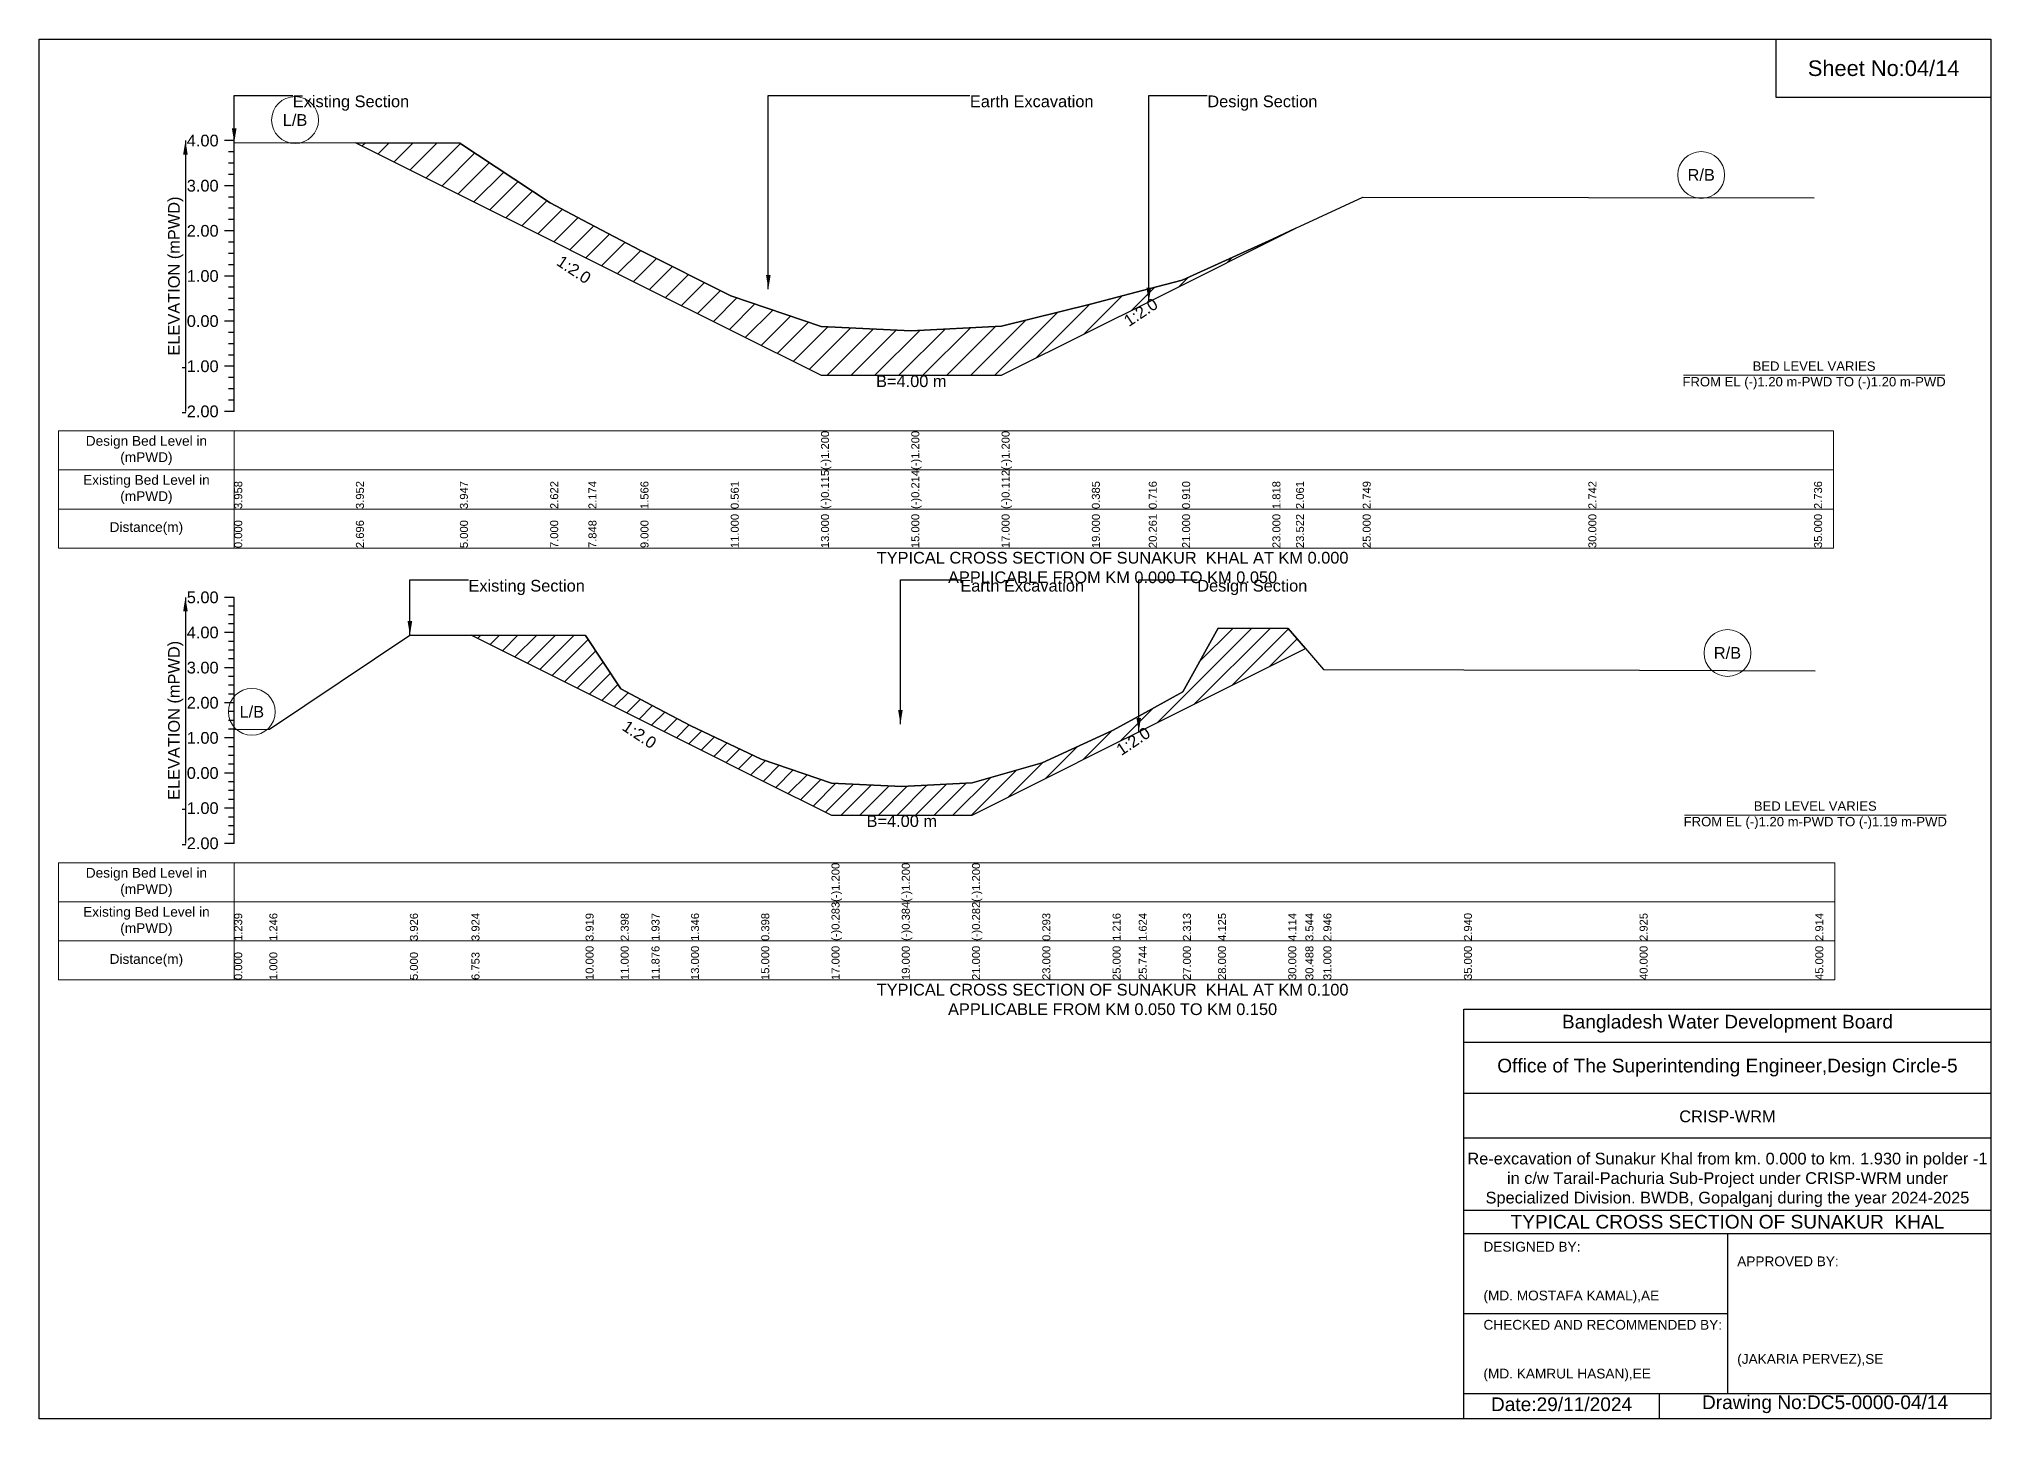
# Model space of a CAD drawing. Header units: inches. Extents: x 91000 to 238000, y -5656 to 143.
# Drawn here: x 130000 to 138000, y -5656 to 0 of the extents above; entities that cross this region are included whole.
import ezdxf

# ---------------------------------------------------------------- set-up
doc = ezdxf.new("R2010")
doc.units = ezdxf.units.IN
doc.header["$LTSCALE"] = 7
doc.header["$MEASUREMENT"] = 0
for name, color, linetype, lineweight in [('Cross section Data Border', 7, 'Continuous', 9), ('Cross Section Labels', 7, 'Continuous', 9), ('Existing_Bed_Level for Xsection', 7, 'Continuous', 25)]:
    doc.layers.add(name, color=color, linetype=linetype, lineweight=lineweight)
doc.styles.get("Standard").update_dxf_attribs({"font": 'arial.ttf'})
doc.dimstyles.get("Standard").update_dxf_attribs({"dimtxt": 0.18, "dimasz": 0.18, "dimexe": 0.18, "dimexo": 0.0625, "dimgap": 0.09, "dimtad": 0, "dimtih": 1, "dimtoh": 1, "dimdec": 4, "dimzin": 0, "dimdsep": 46, "dimtxsty": 'Standard', "dimcen": 0.09, "dimadec": 0, "dimazin": 0, "dimtfac": 1, "dimtdec": 4, "dimtofl": 0, "dimtmove": 0, "dimatfit": 3, "dimfxl": 1, "dimtolj": 1, "dimtzin": 0, "dimarcsym": 0})

msp = doc.modelspace()

# ---------------------------------------------------------------- hatches: boundary and pattern name
at = {"layer": 'Existing_Bed_Level for Xsection'}
h = msp.add_hatch(dxfattribs=at)
h.set_pattern_fill('ANSI31', color=256, scale=555, style=0)
h.paths.add_polyline_path([(131298.7, -425.3), (131725, -638.4), (132095, -823.4), (132251.9, -901.8), (132465, -1008.4), (132835, -1193.4), (133205, -1378.4), (133575, -1378.4), (133945, -1378.4), (134315, -1193.4), (134548.3, -1076.8), (134685, -1008.4), (135055, -823.4), (135151.5, -775.1), (135055, -820.1), (134685, -988.1), (134548.3, -1024), (134315, -1085.2), (133945, -1177.1), (133575, -1196), (133205, -1177.7), (132835, -1052.6), (132465, -866.7), (132251.9, -754.2), (132095, -671.3), (131725, -426.2)])
h = msp.add_hatch(dxfattribs=at)
h.set_pattern_fill('ANSI31', color=256, scale=432, style=0)
h.paths.add_polyline_path([(131772.4, -2443.7), (132240, -2677.5), (132384, -2749.5), (132510.2, -2812.6), (132672, -2893.5), (132960, -3037.5), (133248, -3181.5), (133536, -3181.5), (133824, -3181.5), (134112, -3037.5), (134400, -2893.5), (134507.1, -2839.9), (134688, -2749.5), (134832, -2677.5), (135120, -2533.5), (135190.3, -2498.4), (135120, -2416.3), (134832, -2414.7), (134688, -2675.6), (134507.1, -2774.8), (134400, -2833.6), (134112, -2966.5), (133824, -3049.3), (133536, -3064), (133248, -3049.5), (132960, -2951.4), (132672, -2814.9), (132510.2, -2729.8), (132384, -2663.4), (132240, -2444.4)])

# ---------------------------------------------------------------- linework, layer by layer
for points in [[(130000, 0), (138000, 0), (138000, -5656), (130000, -5656)], [(137120, 0), (138000, 0), (138000, -240), (137120, -240)]]:
    msp.add_lwpolyline(points, close=True)
for points in [[(135840, -5656), (135840, -3976), (138000, -3976)], [(135840, -4112), (138000, -4112)], [(135840, -4320), (138000, -4320)], [(135840, -4504), (138000, -4504)], [(135840, -4800), (138000, -4800)], [(135840, -4896), (138000, -4896)], [(136920, -4896), (136920, -5552)], [(135840, -5224), (136920, -5224)], [(135840, -5552), (138000, -5552)], [(136640, -5552), (136640, -5656)]]:
    msp.add_lwpolyline(points)
at = {"layer": 'Cross section Data Border'}
for points in [[(130080, -1606.4), (137355, -1606.4), (137355, -2086.4), (130080, -2086.4)], [(130080, -3376.7), (137360, -3376.7), (137360, -3856.7), (130080, -3856.7)]]:
    msp.add_lwpolyline(points, close=True, dxfattribs=at)
for points in [[(130800, -1606.4), (130800, -2086.4)], [(130080, -1766.4), (137355, -1766.4)], [(130080, -1926.4), (137355, -1926.4)], [(130800, -3376.7), (130800, -3856.7)], [(130080, -3536.7), (137360, -3536.7)], [(130080, -3696.7), (137360, -3696.7)]]:
    msp.add_lwpolyline(points, dxfattribs=at)
at = {"layer": 'Cross Section Labels'}
for points in [[(136739.2, -1378.4), (137810.8, -1378.4)], [(136744.2, -3181.5), (137815.8, -3181.5)]]:
    msp.add_lwpolyline(points, dxfattribs=at)
for centre in [(131049.4, -332.2), (136812.5, -557.2), (136920, -2516.3), (130872, -2757.8)]:
    msp.add_circle(centre, 96, dxfattribs=at)
at = {"layer": 'Existing_Bed_Level for Xsection'}
for points in [[(130800, -416.4), (130760, -416.4)], [(130800, -462.7), (130776, -462.7)], [(130800, -1526.4), (130800, -1341.4), (130800, -1156.4), (130800, -971.4), (130800, -786.4), (130800, -601.4), (130800, -416.4)], [(130800, -424.2), (131298.7, -425.3), (131725, -426.2), (132095, -671.3), (132251.9, -754.2), (132465, -866.7), (132835, -1052.6), (133205, -1177.7), (133205, -1177.7), (133575, -1196), (133575, -1196), (133945, -1177.1), (133945, -1177.1), (134315, -1085.2), (134548.3, -1024), (134685, -988.1), (135055, -820.1), (135151.5, -775.1), (135425, -647.8), (136350, -649.1), (137275, -650.2)], [(130800, -508.9), (130776, -508.9)], [(130800, -555.2), (130776, -555.2)], [(130800, -601.4), (130760, -601.4)], [(130800, -647.7), (130776, -647.7)], [(130800, -693.9), (130776, -693.9)], [(130800, -786.4), (130760, -786.4)], [(130800, -740.2), (130776, -740.2)], [(130800, -832.7), (130776, -832.7)], [(130800, -878.9), (130776, -878.9)], [(130800, -925.2), (130776, -925.2)], [(130800, -971.4), (130760, -971.4)], [(130800, -1017.7), (130776, -1017.7)], [(130800, -1063.9), (130776, -1063.9)], [(130800, -1110.2), (130776, -1110.2)], [(130800, -1156.4), (130760, -1156.4)], [(130800, -1202.7), (130776, -1202.7)], [(130800, -1248.9), (130776, -1248.9)], [(130800, -1341.4), (130760, -1341.4)], [(130800, -1295.2), (130776, -1295.2)], [(130800, -1387.7), (130776, -1387.7)], [(130800, -1433.9), (130776, -1433.9)], [(130800, -1480.2), (130776, -1480.2)], [(130800, -1526.4), (130760, -1526.4)], [(130800, -2288.7), (130760, -2288.7)], [(130800, -3296.7), (130800, -3152.7), (130800, -3008.7), (130800, -2864.7), (130800, -2720.7), (130800, -2576.7), (130800, -2432.7), (130800, -2288.7)], [(130800, -2324.7), (130776, -2324.7)], [(130800, -2360.7), (130776, -2360.7)], [(130800, -2396.7), (130776, -2396.7)], [(130800, -2432.7), (130760, -2432.7)], [(130800, -2468.7), (130776, -2468.7)], [(130800, -2830.3), (130944, -2829.3), (131520, -2443.4), (131772.4, -2443.7), (132240, -2444.4), (132384, -2663.4), (132510.2, -2729.8), (132672, -2814.9), (132960, -2951.4), (133248, -3049.5), (133248, -3049.5), (133536, -3064), (133536, -3064), (133824, -3049.3), (133824, -3049.3), (134112, -2966.5), (134400, -2833.6), (134507.1, -2774.8), (134688, -2675.6), (134832, -2414.7), (135120, -2416.3), (135190.3, -2498.4), (135264, -2584.5), (135840, -2585.3), (136560, -2587.5), (137280, -2589.1)], [(130800, -2504.7), (130776, -2504.7)], [(130800, -2540.7), (130776, -2540.7)], [(130800, -2576.7), (130760, -2576.7)], [(130800, -2612.7), (130776, -2612.7)], [(130800, -2648.7), (130776, -2648.7)], [(130800, -2684.7), (130776, -2684.7)], [(130800, -2720.7), (130760, -2720.7)], [(130800, -2756.7), (130776, -2756.7)], [(130800, -2792.7), (130776, -2792.7)], [(130800, -2864.7), (130760, -2864.7)], [(130800, -2828.7), (130776, -2828.7)], [(130800, -2900.7), (130776, -2900.7)], [(130800, -2936.7), (130776, -2936.7)], [(130800, -3008.7), (130760, -3008.7)], [(130800, -2972.7), (130776, -2972.7)], [(130800, -3044.7), (130776, -3044.7)], [(130800, -3080.7), (130776, -3080.7)], [(130800, -3116.7), (130776, -3116.7)], [(130800, -3152.7), (130760, -3152.7)], [(130800, -3188.7), (130776, -3188.7)], [(130800, -3224.7), (130776, -3224.7)], [(130800, -3260.7), (130776, -3260.7)], [(130800, -3296.7), (130760, -3296.7)]]:
    msp.add_lwpolyline(points, dxfattribs=at)
for points in [[(131298.7, -425.3), (131298.7, -425.3), (131725, -638.4), (132095, -823.4), (132251.9, -901.8), (132465, -1008.4), (132835, -1193.4), (133205, -1378.4), (133205, -1378.4), (133575, -1378.4), (133575, -1378.4), (133945, -1378.4), (133945, -1378.4), (134315, -1193.4), (134548.3, -1076.8), (134685, -1008.4), (135055, -823.4), (135151.5, -775.1), (135055, -820.1), (134685, -988.1), (134548.3, -1024), (134315, -1085.2), (133945, -1177.1), (133945, -1177.1), (133575, -1196), (133575, -1196), (133205, -1177.7), (133205, -1177.7), (132835, -1052.6), (132465, -866.7), (132251.9, -754.2), (132095, -671.3), (131725, -426.2), (131298.7, -425.3)], [(131772.4, -2443.7), (131772.4, -2443.7), (132240, -2677.5), (132384, -2749.5), (132510.2, -2812.6), (132672, -2893.5), (132960, -3037.5), (133248, -3181.5), (133248, -3181.5), (133536, -3181.5), (133536, -3181.5), (133824, -3181.5), (133824, -3181.5), (134112, -3037.5), (134400, -2893.5), (134507.1, -2839.9), (134688, -2749.5), (134832, -2677.5), (135120, -2533.5), (135190.3, -2498.4), (135120, -2416.3), (134832, -2414.7), (134688, -2675.6), (134507.1, -2774.8), (134400, -2833.6), (134112, -2966.5), (133824, -3049.3), (133824, -3049.3), (133536, -3064), (133536, -3064), (133248, -3049.5), (133248, -3049.5), (132960, -2951.4), (132672, -2814.9), (132510.2, -2729.8), (132384, -2663.4), (132240, -2444.4), (131772.4, -2443.7)]]:
    msp.add_lwpolyline(points, close=True, dxfattribs=at)

# ---------------------------------------------------------------- texts
at = {"attachment_point": 5}
for s, insert, char_height in [('Sheet No:04/14', (137560, -120), 64), ('Bangladesh Water Development Board', (136920, -4036), 56), ('Office of The Superintending Engineer,Design Circle-5', (136920, -4216), 56)]:
    msp.add_mtext(s, dxfattribs=dict(at, insert=insert, char_height=char_height))
for s, insert, char_height, width, attachment_point in [('CRISP-WRM', (136920, -4416), 48, 2240, 5), ('Re-excavation of Sunakur Khal from km. 0.000 to km. 1.930 in polder -1  in c/w Tarail-Pachuria Sub-Project under CRISP-WRM under Specialized Division. BWDB, Gopalganj during the year 2024-2025', (136920, -4676), 48, 2160, 5), ('TYPICAL CROSS SECTION OF SUNAKUR  KHAL', (136920, -4848), 56, 2240, 5), ('DESIGNED BY:^J^J^J(MD. MOSTAFA KAMAL),AE', (135920, -5056), 40, 1120, 4), ('APPROVED BY:^J^J^J^J^J^J(JAKARIA PERVEZ),SE', (136960, -5216), 40, 1120, 4), ('CHECKED AND RECOMMENDED BY:^J^J^J(MD. KAMRUL HASAN),EE', (135920, -5376), 40, 1120, 4), ('Date:29/11/2024', (136240, -5596), 56, 1120, 5), ('Drawing No:DC5-0000-04/14', (137320, -5596), 56, 1760, 5)]:
    msp.add_mtext(s, dxfattribs=dict(insert=insert, char_height=char_height, width=width, attachment_point=attachment_point))
at = {"layer": 'Cross section Data Border', "char_height": 40, "width": 640, "attachment_point": 5}
for s, insert in [('Design Bed Level in (mPWD)', (130440, -1686.4)), ('Existing Bed Level in (mPWD)', (130440, -1846.4)), ('Distance(m)', (130440, -2006.4)), ('Design Bed Level in (mPWD)', (130440, -3456.7)), ('Existing Bed Level in (mPWD)', (130440, -3616.7)), ('Distance(m)', (130440, -3776.7))]:
    msp.add_mtext(s, dxfattribs=dict(at, insert=insert))
at = {"layer": 'Cross Section Labels'}
for s, insert, char_height, attachment_point in [('Existing Section', (131040, -231.4), 48, 1), ('Earth Excavation', (133815, -231.4), 48, 1), ('Design Section', (134788.3, -231.4), 48, 1), ('L/B', (131049.4, -332.2), 48, 5), ('R/B', (136812.5, -557.2), 48, 5), ('BED LEVEL VARIES ^JFROM EL (-)1.20 m-PWD TO (-)1.20 m-PWD', (137275, -1378.4), 38.4, 5), ('B=4.00 m', (133575, -1378.4), 48, 2), ('TYPICAL CROSS SECTION OF SUNAKUR  KHAL AT KM 0.000^JAPPLICABLE FROM KM 0.000 TO KM 0.050', (134400, -2166.4), 48, 5), ('Existing Section', (131760, -2216.7), 48, 1), ('Earth Excavation', (133776, -2216.7), 48, 1), ('Design Section', (134747.1, -2216.7), 48, 1), ('R/B', (136920, -2516.3), 48, 5), ('L/B', (130872, -2757.8), 48, 5), ('B=4.00 m', (133536, -3181.5), 48, 2), ('BED LEVEL VARIES ^JFROM EL (-)1.20 m-PWD TO (-)1.19 m-PWD', (137280, -3181.5), 38.4, 5), ('TYPICAL CROSS SECTION OF SUNAKUR  KHAL AT KM 0.100^JAPPLICABLE FROM KM 0.050 TO KM 0.150', (134400, -3936.7), 48, 5)]:
    msp.add_mtext(s, dxfattribs=dict(at, insert=insert, char_height=char_height, attachment_point=attachment_point))
at = {"layer": 'Cross Section Labels', "char_height": 48, "attachment_point": 2}
for insert, rotation in [((132205.6, -925), 326.30993), ((134502, -1099.9), 33.69007), ((132474.2, -2830.6), 326.30993), ((134471.1, -2857.9), 33.69007)]:
    msp.add_mtext('1:2.0', dxfattribs=dict(at, insert=insert, rotation=rotation))
at = {"layer": 'Existing_Bed_Level for Xsection', "char_height": 48, "attachment_point": 6}
for s, insert in [('4.00', (130736, -416.4)), ('3.00', (130736, -601.4)), ('2.00', (130736, -786.4)), ('1.00', (130736, -971.4)), ('0.00', (130736, -1156.4)), ('-1.00', (130736, -1341.4)), ('-2.00', (130736, -1526.4)), ('5.00', (130736, -2288.7)), ('4.00', (130736, -2432.7)), ('3.00', (130736, -2576.7)), ('2.00', (130736, -2720.7)), ('1.00', (130736, -2864.7)), ('0.00', (130736, -3008.7)), ('-1.00', (130736, -3152.7)), ('-2.00', (130736, -3296.7))]:
    msp.add_mtext(s, dxfattribs=dict(at, insert=insert))
at = {"layer": 'Existing_Bed_Level for Xsection', "rotation": 90}
for s, insert, char_height, attachment_point in [('ELEVATION (mPWD)', (130560, -971.4), 48, 5), ('(-)1.200', (133205, -1766.4), 32.8, 1), ('(-)1.200', (133575, -1766.4), 32.8, 1), ('(-)1.200', (133945, -1766.4), 32.8, 1), ('3.958', (130800, -1926.4), 32.8, 1), ('3.952', (131298.7, -1926.4), 32.8, 1), ('3.947', (131725, -1926.4), 32.8, 1), ('2.622', (132095, -1926.4), 32.8, 1), ('2.174', (132251.9, -1926.4), 32.8, 1), ('1.566', (132465, -1926.4), 32.8, 1), ('0.561', (132835, -1926.4), 32.8, 1), ('(-)0.115', (133205, -1926.4), 32.8, 1), ('(-)0.214', (133575, -1926.4), 32.8, 1), ('(-)0.112', (133945, -1926.4), 32.8, 1), ('0.385', (134315, -1926.4), 32.8, 1), ('0.716', (134548.3, -1926.4), 32.8, 1), ('0.910', (134685, -1926.4), 32.8, 1), ('1.818', (135055, -1926.4), 32.8, 1), ('2.061', (135151.5, -1926.4), 32.8, 1), ('2.749', (135425, -1926.4), 32.8, 1), ('2.742', (136350, -1926.4), 32.8, 1), ('2.736', (137275, -1926.4), 32.8, 1), ('0.000', (130800, -2086.4), 32.8, 1), ('2.696', (131298.7, -2086.4), 32.8, 1), ('5.000', (131725, -2086.4), 32.8, 1), ('7.000', (132095, -2086.4), 32.8, 1), ('7.848', (132251.9, -2086.4), 32.8, 1), ('9.000', (132465, -2086.4), 32.8, 1), ('11.000', (132835, -2086.4), 32.8, 1), ('13.000', (133205, -2086.4), 32.8, 1), ('15.000', (133575, -2086.4), 32.8, 1), ('17.000', (133945, -2086.4), 32.8, 1), ('19.000', (134315, -2086.4), 32.8, 1), ('20.261', (134548.3, -2086.4), 32.8, 1), ('21.000', (134685, -2086.4), 32.8, 1), ('23.000', (135055, -2086.4), 32.8, 1), ('23.522', (135151.5, -2086.4), 32.8, 1), ('25.000', (135425, -2086.4), 32.8, 1), ('30.000', (136350, -2086.4), 32.8, 1), ('35.000', (137275, -2086.4), 32.8, 1), ('ELEVATION (mPWD)', (130560, -2792.7), 48, 5), ('(-)1.200', (133248, -3536.7), 32.8, 1), ('(-)1.200', (133536, -3536.7), 32.8, 1), ('(-)1.200', (133824, -3536.7), 32.8, 1), ('1.239', (130800, -3696.7), 32.8, 1), ('1.246', (130944, -3696.7), 32.8, 1), ('3.926', (131520, -3696.7), 32.8, 1), ('3.924', (131772.4, -3696.7), 32.8, 1), ('3.919', (132240, -3696.7), 32.8, 1), ('2.398', (132384, -3696.7), 32.8, 1), ('1.937', (132510.2, -3696.7), 32.8, 1), ('1.346', (132672, -3696.7), 32.8, 1), ('0.398', (132960, -3696.7), 32.8, 1), ('(-)0.283', (133248, -3696.7), 32.8, 1), ('(-)0.384', (133536, -3696.7), 32.8, 1), ('(-)0.282', (133824, -3696.7), 32.8, 1), ('0.293', (134112, -3696.7), 32.8, 1), ('1.216', (134400, -3696.7), 32.8, 1), ('1.624', (134507.1, -3696.7), 32.8, 1), ('2.313', (134688, -3696.7), 32.8, 1), ('4.125', (134832, -3696.7), 32.8, 1), ('4.114', (135120, -3696.7), 32.8, 1), ('3.544', (135190.3, -3696.7), 32.8, 1), ('2.946', (135264, -3696.7), 32.8, 1), ('2.940', (135840, -3696.7), 32.8, 1), ('2.925', (136560, -3696.7), 32.8, 1), ('2.914', (137280, -3696.7), 32.8, 1), ('0.000', (130800, -3856.7), 32.8, 1), ('1.000', (130944, -3856.7), 32.8, 1), ('5.000', (131520, -3856.7), 32.8, 1), ('6.753', (131772.4, -3856.7), 32.8, 1), ('10.000', (132240, -3856.7), 32.8, 1), ('11.000', (132384, -3856.7), 32.8, 1), ('11.876', (132510.2, -3856.7), 32.8, 1), ('13.000', (132672, -3856.7), 32.8, 1), ('15.000', (132960, -3856.7), 32.8, 1), ('17.000', (133248, -3856.7), 32.8, 1), ('19.000', (133536, -3856.7), 32.8, 1), ('21.000', (133824, -3856.7), 32.8, 1), ('23.000', (134112, -3856.7), 32.8, 1), ('25.000', (134400, -3856.7), 32.8, 1), ('25.744', (134507.1, -3856.7), 32.8, 1), ('27.000', (134688, -3856.7), 32.8, 1), ('28.000', (134832, -3856.7), 32.8, 1), ('30.000', (135120, -3856.7), 32.8, 1), ('30.488', (135190.3, -3856.7), 32.8, 1), ('31.000', (135264, -3856.7), 32.8, 1), ('35.000', (135840, -3856.7), 32.8, 1), ('40.000', (136560, -3856.7), 32.8, 1), ('45.000', (137280, -3856.7), 32.8, 1)]:
    msp.add_mtext(s, dxfattribs=dict(at, insert=insert, char_height=char_height, attachment_point=attachment_point))

# ---------------------------------------------------------------- leaders
at = {"layer": 'Cross Section Labels', "annotation_type": 0, "has_hookline": 1, "hookline_direction": 0}
for points, text_width in [([(130800, -424.2), (130800, -231.4), (131039.9, -231.4)], 467.2), ([(132989, -1024.7), (132989, -231.4), (133814.9, -231.4)], 497), ([(134548.3, -1076.8), (134548.3, -231.4), (134788.2, -231.4)], 441.2), ([(131520, -2443.4), (131520, -2216.7), (131759.9, -2216.7)], 467.2), ([(133530.4, -2807.7), (133530.4, -2216.7), (133775.9, -2216.7)], 497), ([(134507.1, -2839.9), (134507.1, -2216.7), (134747, -2216.7)], 441.2)]:
    msp.add_leader(points, dimstyle='Standard', override={"dimasz": 57.6}, dxfattribs=dict(at, text_width=text_width))
at = {"layer": 'Existing_Bed_Level for Xsection'}
for points in [[(130600, -416.4), (130600, -1526.4)], [(130600, -2288.7), (130600, -3296.7)]]:
    msp.add_leader(points, dimstyle='Standard', override={"dimasz": 57.6}, dxfattribs=at)

doc.saveas('drawing.dxf')
